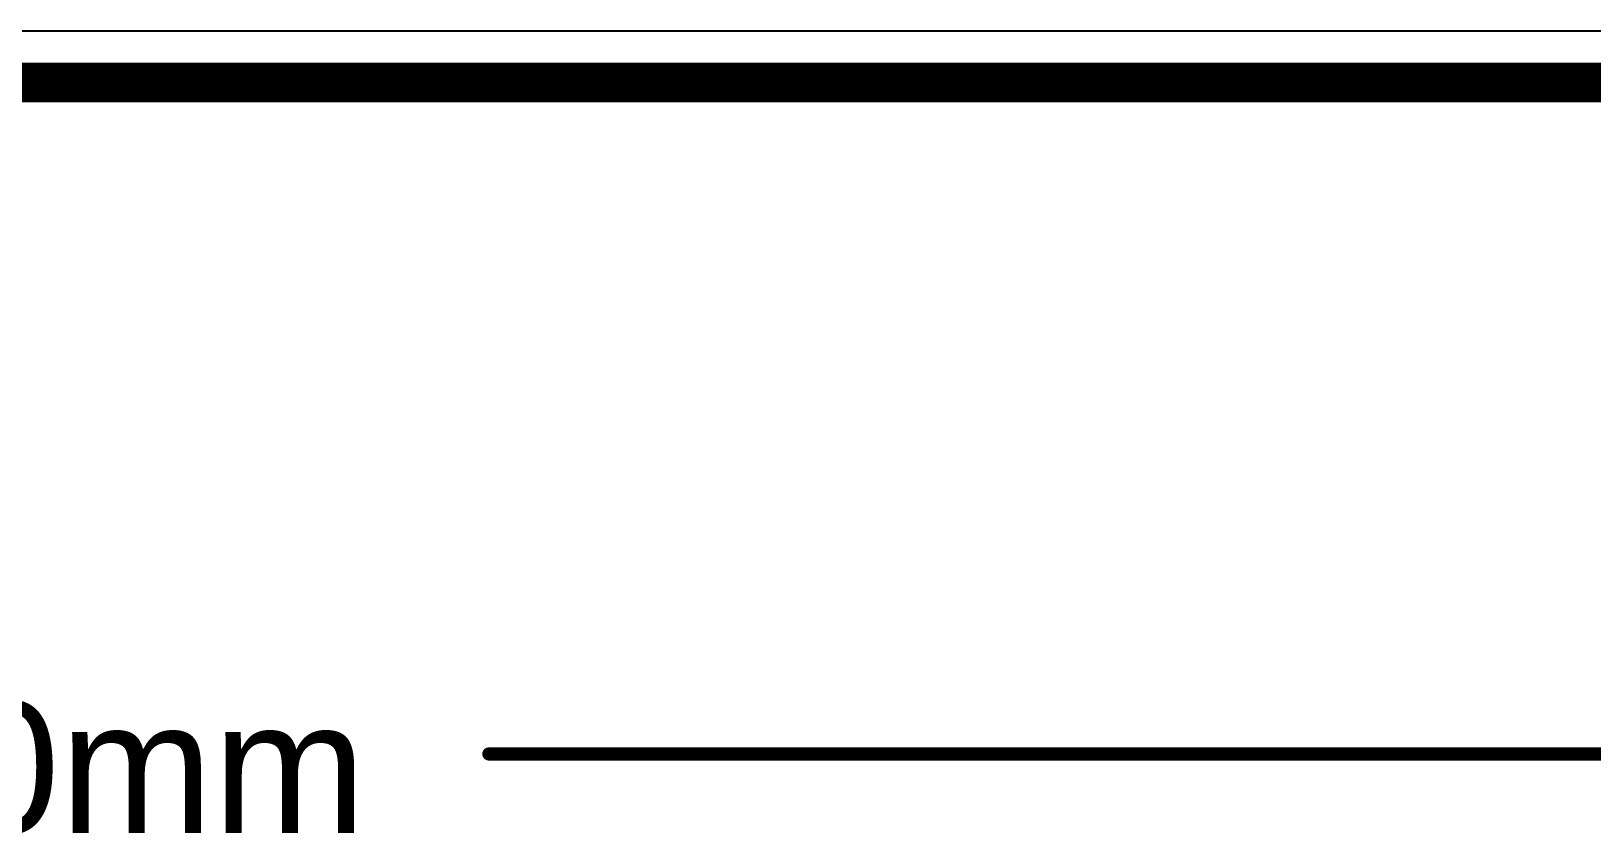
# Model space of a CAD drawing. Header units: millimetres. Extents: x -0.36 to 5.33, y -0.63 to 3.45.
# Drawn here: x 2.676 to 3.862, y -0.63 to -0.02 of the extents above; entities that cross this region are included whole.
import ezdxf

# ---------------------------------------------------------------- set-up
doc = ezdxf.new("R2010")
doc.units = ezdxf.units.MM
doc.header["$MEASUREMENT"] = 0
for name, color, linetype in [('BottomLayer', 5, 'Continuous'), ('Mechanical1', 6, 'Continuous'), ('Mechanical2', 216, 'Continuous'), ('TopLayer', 1, 'Continuous'), ('TopOverlay', 2, 'Continuous')]:
    doc.layers.add(name, color=color, linetype=linetype)
doc.styles.add('Arial', font='', dxfattribs={"height": 0.2})
doc.styles.get('Arial').set_extended_font_data('Arial')

# ---------------------------------------------------------------- blocks, each defined once
blk = doc.blocks.new('1_1376430_8_1')
at = {"layer": 'TopOverlay', "const_width": 0.005}
blk.add_lwpolyline([(-2.2185, -0.7415), (2.2185, -0.7415)], dxfattribs=at)
blk.add_lwpolyline([(-2.2185, -0.7415), (2.2185, -0.7415)], dxfattribs=at)

msp = doc.modelspace()

# ---------------------------------------------------------------- linework, layer by layer
at = {"layer": 'BottomLayer'}
msp.add_line((5.275, -0.02), (0.041, -0.02), dxfattribs=at)
at = {"layer": 'Mechanical1', "const_width": 0.01}
msp.add_lwpolyline([(3.024, -0.569), (5.315, -0.569)], dxfattribs=at)
at = {"layer": 'Mechanical1', "const_width": 0.005}
msp.add_lwpolyline([(3.0215, -0.569, 1), (3.0265, -0.569, 1)], format="xyb", close=True, dxfattribs=at)
at = {"layer": 'Mechanical2', "const_width": 0.03}
msp.add_lwpolyline([(0, -0.059), (5.315, -0.059)], dxfattribs=at)
at = {"layer": 'TopLayer'}
msp.add_line((5.276, -0.02), (0.041, -0.02), dxfattribs=at)

# ---------------------------------------------------------------- block references
msp.add_blockref('1_1376430_8_1', (2.6589, 0.6928))

# ---------------------------------------------------------------- texts
at = {"layer": 'Mechanical1', "style": 'Arial'}
msp.add_text('135.00mm', height=0.1, dxfattribs=at).set_placement((2.2709, -0.629))

doc.saveas('drawing.dxf')
